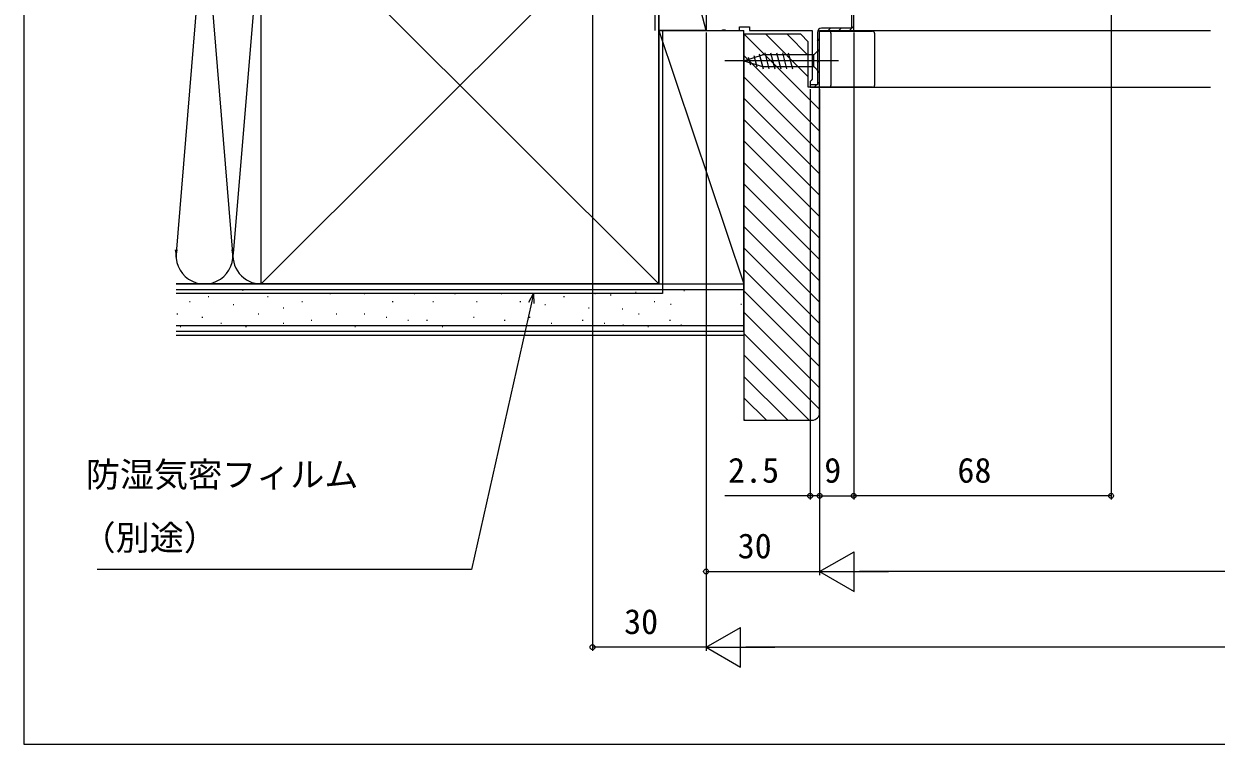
# Model space of a CAD drawing. Units: millimetres, scale not verified. Extents: x -525 to 525, y -783 to 779.
# Drawn here: x -525 to -210, y -782.9 to -592.5 of the extents above; entities that cross this region are included whole.
import ezdxf
from ezdxf.enums import TextEntityAlignment as Align

# ---------------------------------------------------------------- set-up
doc = ezdxf.new("R2010")
doc.units = ezdxf.units.MM
doc.header["$LTSCALE"] = 4
for name, color, linetype in [('0-2_YKK_11', 7, 'Continuous'), ('0-4_YKK_12', 2, 'Continuous'), ('0-7_YKK_D', 6, 'Continuous'), ('0-8_YKK_ZWAK', 7, 'Continuous'), ('0-9_YSS_K', 3, 'Continuous'), ('0-A_YSS_KE', 3, 'Continuous')]:
    doc.layers.add(name, color=color, linetype=linetype)
doc.layers.add('0-5_YKK_13', color=4, linetype='Continuous', lineweight=18)
doc.styles.add('ＭＳ ゴシック', font='')
doc.styles.get('ＭＳ ゴシック').set_extended_font_data('MS Gothic')

msp = doc.modelspace()

# ---------------------------------------------------------------- linework, layer by layer
at = {"layer": '0-2_YKK_11'}
for p, q in [((-312.545, -594.274), (-311.945, -593.674)), ((-309.717, -594.274), (-309.117, -593.674)), ((-306.889, -594.274), (-305.774, -593.159)), ((-315.374, -597.102), (-314.774, -596.502)), ((-315.374, -599.93), (-314.774, -599.33)), ((-315.374, -602.759), (-314.774, -602.159)), ((-315.374, -605.587), (-314.774, -604.987)), ((-315.374, -608.416), (-314.774, -607.816)), ((-316.232, -609.274), (-315.632, -608.674))]:
    msp.add_line(p, q, dxfattribs=at)
for points in [[(-354.774, -464.274), (-354.774, -541.774), (-374.774, -541.774), (-374.774, -544.274), (-344.774, -544.274), (-344.774, -594.274), (-340.698, -594.274), (-340.308, -594.086), (-339.839, -594.086), (-339.449, -594.274), (-335.974, -594.274), (-335.974, -593.274), (-333.274, -593.274), (-333.274, -594.274), (-316.774, -594.274), (-316.774, -607.182), (-317.024, -607.478), (-317.274, -607.774), (-317.274, -609.274), (-314.774, -609.274), (-314.774, -594.274), (-305.774, -594.274), (-305.774, -589.474)], [(-315.374, -594.774), (-315.374, -608.674), (-317.274, -608.674), (-317.274, -609.274), (-314.774, -609.274), (-314.774, -594.274), (-305.774, -594.274), (-305.774, -589.474)], [(-306.374, -589.474), (-306.374, -593.674), (-314.274, -593.674)]]:
    msp.add_lwpolyline(points, dxfattribs=at)
msp.add_arc((-314.274, -594.774), 1.1, 90.00001, 179.99999, dxfattribs=at)
at = {"layer": '0-4_YKK_12'}
for p, q in [((-306.274, -594.274), (-211.524, -594.274)), ((-316.774, -609.274), (-316.071, -609.274)), ((-315.274, -609.274), (-211.524, -609.274))]:
    msp.add_line(p, q, dxfattribs=at)
at = {"layer": '0-5_YKK_13'}
for p, q in [((-314.774, -609.275), (-314.774, -594.475)), ((-314.774, -594.475), (-300.774, -594.475)), ((-311.774, -594.975), (-311.774, -608.775)), ((-300.274, -594.975), (-300.274, -608.775)), ((-334.774, -602.275), (-329.858, -600.725)), ((-333.627, -601.337), (-333.077, -603.387)), ((-332.195, -600.885), (-331.381, -603.921)), ((-330.763, -600.434), (-329.707, -604.375)), ((-316.324, -600.725), (-329.858, -600.725)), ((-329.279, -600.175), (-328.154, -604.375)), ((-327.726, -600.175), (-326.601, -604.375)), ((-326.173, -600.175), (-325.048, -604.375)), ((-324.62, -600.175), (-323.495, -604.375)), ((-323.068, -600.175), (-321.942, -604.375)), ((-314.774, -599.175), (-316.324, -600.725)), ((-316.324, -603.825), (-316.324, -600.725)), ((-314.774, -605.375), (-314.774, -599.175)), ((-309.774, -602.275), (-339.774, -602.275)), ((-334.774, -602.275), (-329.858, -603.825)), ((-329.858, -603.825), (-316.324, -603.825)), ((-314.774, -605.375), (-316.324, -603.825)), ((-300.774, -609.275), (-314.774, -609.275))]:
    msp.add_line(p, q, dxfattribs=at)
for centre, start, end in [((-312.274, -594.975), 0, 90), ((-300.774, -594.975), 0, 90), ((-312.274, -608.775), 270, 0), ((-300.774, -608.775), 270, 0)]:
    msp.add_arc(centre, 0.5, start, end, dxfattribs=at)
at = {"layer": '0-7_YKK_D'}
for p, q in [((-237.774, -522.974), (-237.774, -718.274)), ((-374.774, -544.774), (-374.774, -758.274)), ((-344.774, -594.774), (-344.774, -738.274)), ((-344.774, -594.774), (-344.774, -758.274)), ((-344.774, -594.774), (-344.774, -758.274)), ((-305.774, -594.774), (-305.774, -718.274)), ((-305.774, -594.774), (-305.774, -718.274)), ((-317.273, -609.774), (-317.273, -718.274)), ((-314.774, -609.774), (-314.774, -738.274)), ((-314.774, -609.774), (-314.774, -738.274)), ((-314.774, -609.774), (-314.774, -718.274)), ((-314.774, -609.774), (-314.774, -718.274)), ((-317.273, -717.274), (-339.794, -717.274)), ((-314.774, -717.274), (-317.273, -717.274)), ((-314.774, -717.274), (-312.224, -717.274)), ((-314.774, -717.274), (-305.774, -717.274)), ((-237.774, -717.274), (-305.774, -717.274)), ((-314.774, -737.274), (-305.68, -732.024)), ((-305.68, -742.524), (-305.68, -732.024)), ((-344.774, -737.274), (-314.774, -737.274)), ((-314.774, -737.274), (-305.68, -742.524)), ((-314.774, -737.274), (-296.587, -737.274)), ((74.726, -737.274), (-304.274, -737.274)), ((-344.774, -757.274), (-335.68, -752.024)), ((-335.68, -762.524), (-335.68, -752.024)), ((-344.774, -757.274), (-374.774, -757.274)), ((-344.774, -757.274), (-335.68, -762.524)), ((-344.774, -757.274), (-326.587, -757.274)), ((104.726, -757.274), (-334.274, -757.274))]:
    msp.add_line(p, q, dxfattribs=at)
for points in [[(-390.347, -663.774), (-390.905, -666.262), (-406.731, -736.774), (-505.65, -736.774)], [(-391.572, -666.112), (-390.347, -663.774), (-390.238, -666.412)]]:
    msp.add_lwpolyline(points, dxfattribs=at)
for centre in [(-317.273, -717.274), (-314.774, -717.274), (-314.774, -717.274), (-305.774, -717.274), (-305.774, -717.274), (-237.774, -717.274), (-344.774, -737.274), (-374.774, -757.274)]:
    msp.add_circle(centre, 0.637, dxfattribs=at)
at = {"layer": '0-8_YKK_ZWAK'}
msp.add_line((-525, 747.1), (-525, -782.9), dxfattribs=at)
msp.add_lwpolyline([(-525, -782.9), (525, -782.9), (525, 747.1)], dxfattribs=at)
at = {"layer": '0-9_YSS_K'}
for p, q in [((-344.773, -594.274), (-357.273, -545.273)), ((-357.274, -661.274), (-462.274, -556.274)), ((-357.274, -556.274), (-462.274, -661.274)), ((-462.28, -563.468), (-469.615, -652.242)), ((-484.774, -654.155), (-477.432, -565.305)), ((-477.115, -565.305), (-469.774, -654.155)), ((-357.274, -661.274), (-357.273, -594.274)), ((-357.273, -594.274), (-334.773, -594.274)), ((-357.273, -594.274), (-334.773, -661.274)), ((-334.773, -661.274), (-334.773, -594.274)), ((-334.687, -595.274), (-314.773, -615.187)), ((-329.03, -595.274), (-317.773, -606.53)), ((-323.373, -595.274), (-317.773, -600.873)), ((-334.773, -600.844), (-314.773, -620.844)), ((-334.773, -606.501), (-314.773, -626.501)), ((-315.03, -609.274), (-314.773, -609.53)), ((-334.773, -612.158), (-314.773, -632.158)), ((-334.773, -617.814), (-314.773, -637.814)), ((-334.773, -623.471), (-314.773, -643.471)), ((-334.773, -629.128), (-314.773, -649.128)), ((-334.773, -634.785), (-314.773, -654.785)), ((-334.773, -640.442), (-314.773, -660.442)), ((-334.773, -646.099), (-314.773, -666.099)), ((-334.773, -651.755), (-314.773, -671.755)), ((-484.78, -654.077), (-484.774, -654.155)), ((-334.773, -657.412), (-314.773, -677.412)), ((-462.273, -661.274), (-484.78, -661.274)), ((-357.274, -661.274), (-334.773, -661.274)), ((-484.78, -662.774), (-334.774, -662.774)), ((-467.034, -663.015), (-467.234, -663.015)), ((-443.957, -663.84), (-444.157, -663.84)), ((-434.891, -663.84), (-435.091, -663.84)), ((-421.705, -663.84), (-421.905, -663.84)), ((-410.991, -663.84), (-411.191, -663.84)), ((-398.697, -663.84), (-398.897, -663.84)), ((-373.972, -663.84), (-374.172, -663.84)), ((-369.881, -664.273), (-370.081, -664.273)), ((-363.255, -663.493), (-363.455, -663.493)), ((-350.457, -663.103), (-350.657, -663.103)), ((-334.773, -663.069), (-314.773, -683.069)), ((-481.044, -665.988), (-481.244, -665.988)), ((-476.099, -664.664), (-476.299, -664.664)), ((-469.506, -666.812), (-469.706, -666.812)), ((-460.44, -664.664), (-460.64, -664.664)), ((-456.32, -667.636), (-456.52, -667.636)), ((-451.375, -665.988), (-451.575, -665.988)), ((-427.474, -665.988), (-427.674, -665.988)), ((-416.76, -665.988), (-416.96, -665.988)), ((-405.222, -665.988), (-405.422, -665.988)), ((-393.752, -665.988), (-393.952, -665.988)), ((-387.159, -666.812), (-387.359, -666.812)), ((-382.214, -664.664), (-382.414, -664.664)), ((-375.621, -667.636), (-375.821, -667.636)), ((-358.313, -665.988), (-358.513, -665.988)), ((-353.965, -666.722), (-354.165, -666.722)), ((-335.39, -666.722), (-335.59, -666.722)), ((-484.341, -669.285), (-484.541, -669.285)), ((-477.748, -670.109), (-477.948, -670.109)), ((-462.913, -669.285), (-463.113, -669.285)), ((-442.309, -669.285), (-442.509, -669.285)), ((-434.891, -669.285), (-435.091, -669.285)), ((-429.122, -670.109), (-429.322, -670.109)), ((-406.046, -670.109), (-406.246, -670.109)), ((-391.28, -670.109), (-391.48, -670.109)), ((-366.763, -667.891), (-366.963, -667.891)), ((-362.434, -669.285), (-362.634, -669.285)), ((-334.773, -668.726), (-314.773, -688.726)), ((-484.78, -672.274), (-334.774, -672.274)), ((-483.517, -672.581), (-483.717, -672.581)), ((-472.803, -671.757), (-473.003, -671.757)), ((-466.21, -672.581), (-466.41, -672.581)), ((-456.32, -671.757), (-456.52, -671.757)), ((-448.902, -670.933), (-449.102, -670.933)), ((-437.364, -672.581), (-437.564, -672.581)), ((-423.353, -670.933), (-423.553, -670.933)), ((-418.408, -670.933), (-418.608, -670.933)), ((-414.287, -672.581), (-414.487, -672.581)), ((-397.873, -670.933), (-398.073, -670.933)), ((-385.511, -671.757), (-385.711, -671.757)), ((-377.269, -670.933), (-377.469, -670.933)), ((-371.5, -671.757), (-371.7, -671.757)), ((-366.573, -672.179), (-366.773, -672.179)), ((-359.962, -672.581), (-360.162, -672.581)), ((-354.192, -670.933), (-354.392, -670.933)), ((-351.237, -672.179), (-351.437, -672.179)), ((-484.78, -674.774), (-334.774, -674.774)), ((-334.773, -674.383), (-314.773, -694.383)), ((-334.773, -680.04), (-317.539, -697.274)), ((-334.773, -685.697), (-323.196, -697.274)), ((-334.773, -691.353), (-328.853, -697.274)), ((-334.773, -697.01), (-334.51, -697.274))]:
    msp.add_line(p, q, dxfattribs=at)
msp.add_lwpolyline([(-357.273, -594.274), (-357.273, -545.273), (-344.773, -545.273), (-344.773, -594.274)], close=True, dxfattribs=at)
for centre, start, end in [((-492.273, -653.774), 357.62204, 11.78354), ((-477.273, -653.774), 168.21647, 11.78354), ((-462.273, -653.774), 168.21647, 270)]:
    msp.add_arc(centre, 7.5, start, end, dxfattribs=at)
at = {"layer": '0-A_YSS_KE'}
for p, q in [((-462.274, -661.274), (-462.274, -563.774)), ((-356.274, -594.274), (-356.274, -663.774)), ((-484.78, -661.274), (-334.774, -661.274)), ((-334.774, -673.774), (-334.774, -661.274)), ((-356.274, -663.774), (-484.78, -663.774)), ((-484.78, -673.774), (-334.774, -673.774))]:
    msp.add_line(p, q, dxfattribs=at)
for points in [[(-390.774, -545.274), (-358.274, -545.274), (-358.274, -594.274)], [(-462.274, -556.274), (-357.274, -556.274), (-357.274, -661.274), (-462.274, -661.274)], [(-334.773, -595.274), (-334.773, -697.274), (-316.773, -697.274)], [(-314.773, -695.274), (-314.773, -609.274), (-317.773, -609.274), (-317.773, -597.274), (-319.773, -595.274), (-334.773, -595.274)]]:
    msp.add_lwpolyline(points, dxfattribs=at)
msp.add_arc((-316.773, -695.274), 2, 270.00001, 359.99999, dxfattribs=at)

# ---------------------------------------------------------------- texts
at = {"layer": '0-7_YKK_D', "style": 'ＭＳ ゴシック'}
for s, p in [('防湿気密フィルム', (-508.62, -716.908)), ('2.5', (-338.959, -715.774)), ('9', (-313.546, -715.774)), ('68', (-278.37, -715.774)), ('（別途）', (-509.745, -733.596)), ('30', (-336.421, -735.774)), ('30', (-366.421, -755.774))]:
    msp.add_text(s, height=6.598, dxfattribs=at).set_placement(p, align=Align.BOTTOM_LEFT)

doc.saveas('drawing.dxf')
